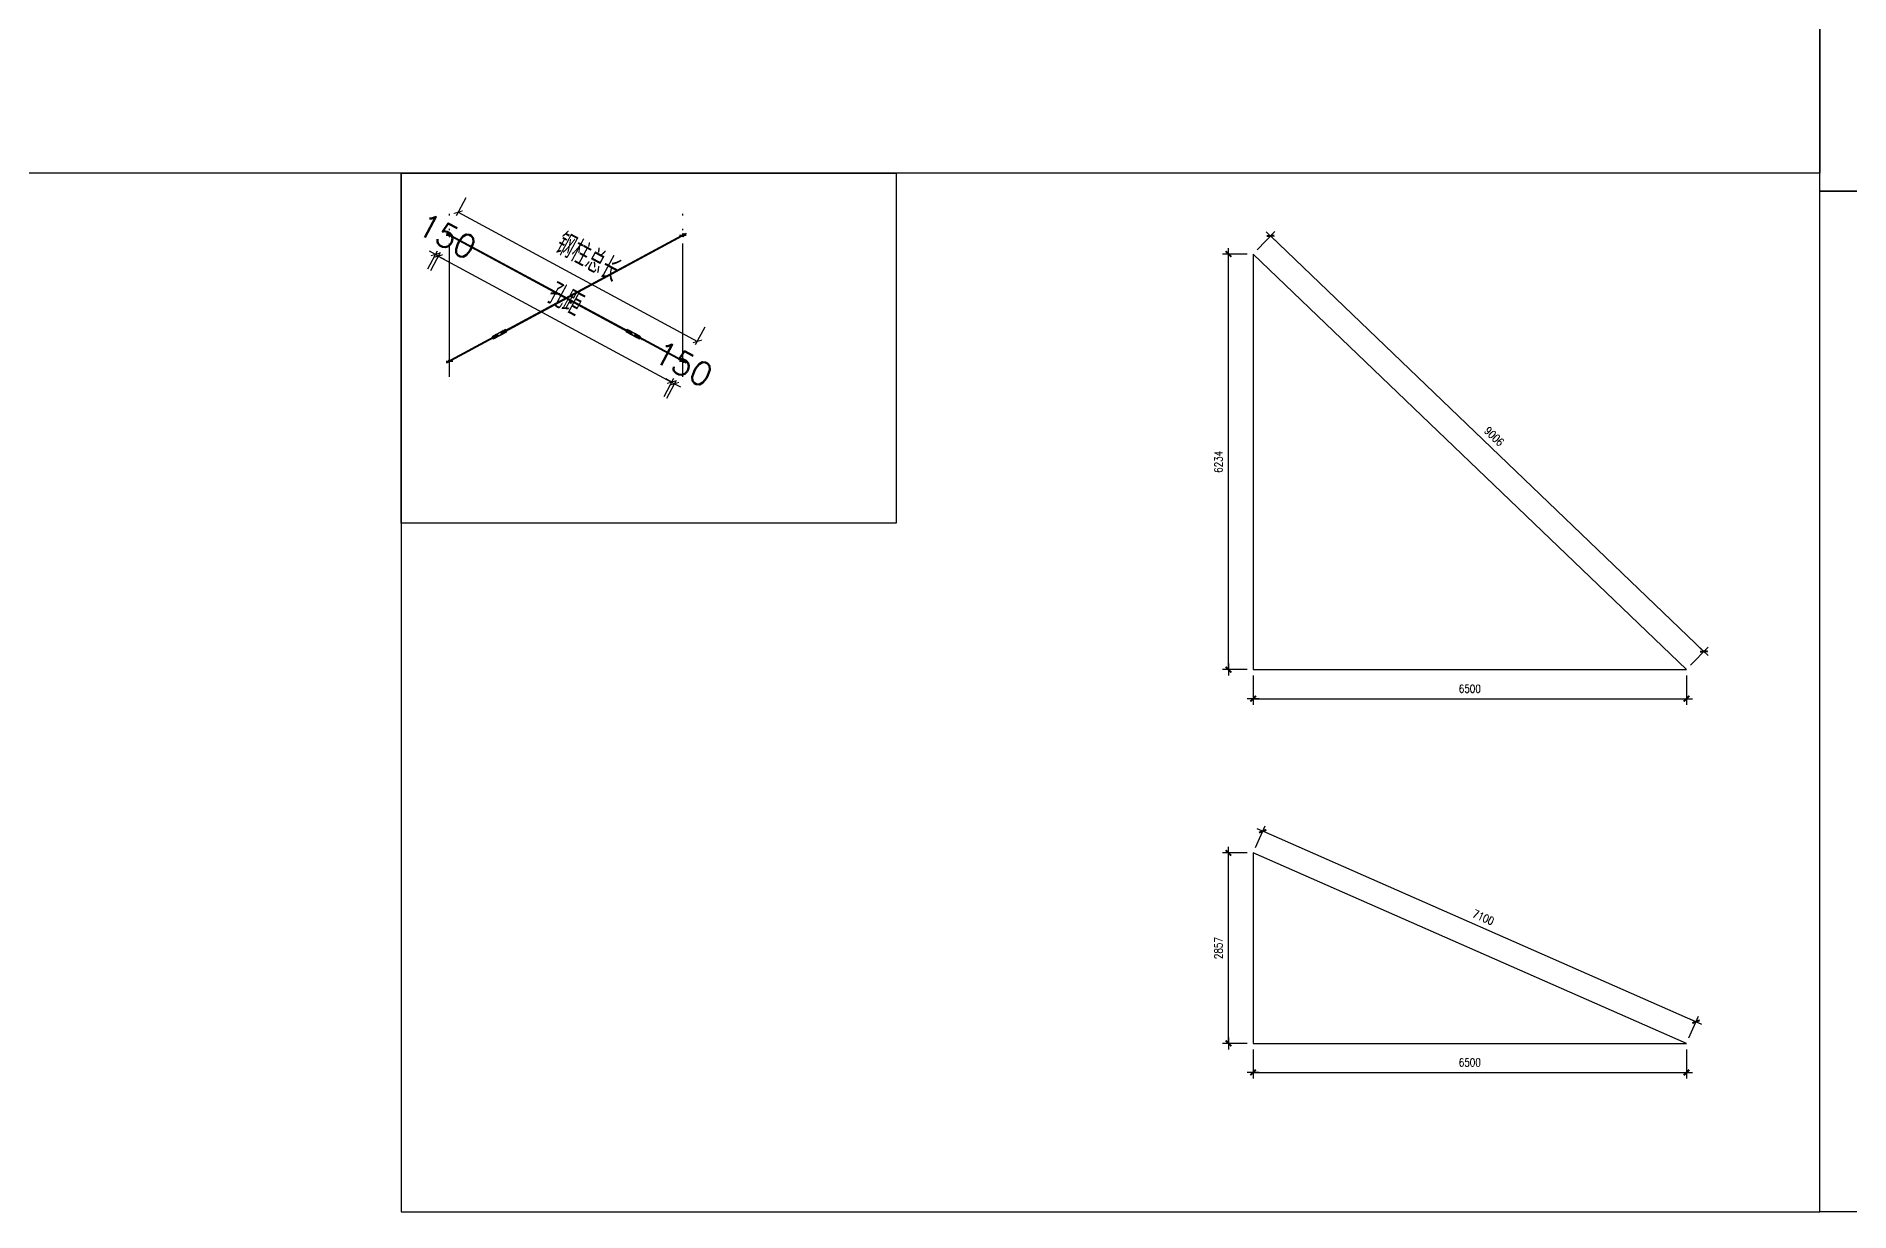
# Model space of a CAD drawing. Header units: millimetres. Extents: x 2287919 to 2522484, y -1845182 to -1736911.
# Drawn here: x 2313087 to 2340289, y -1845182 to -1827551 of the extents above; entities that cross this region are included whole.
import ezdxf

# ---------------------------------------------------------------- set-up
doc = ezdxf.new("R2010")
doc.units = ezdxf.units.MM
doc.header["$LTSCALE"] = 1000
doc.header["$PDMODE"] = 34
doc.linetypes.add('DOTE', pattern=[2.42, 2, -0.2, 0.02, -0.2])
doc.layers.add('DOTE', color=1, linetype='DOTE')
doc.styles.add('DIM_FONT', font='simplex.shx', dxfattribs={"width": 0.8, "bigfont": 'hztxt.shx'})
doc.styles.get("Standard").update_dxf_attribs({"font": 'txt', "bigfont": 'gbcbig.shx'})
doc.dimstyles.get("Standard").update_dxf_attribs({"dimscale": 100, "dimtxt": 3.5, "dimasz": 1, "dimexe": 2.5, "dimexo": 3, "dimgap": 1.5, "dimtad": 1, "dimdec": 0, "dimzin": 0, "dimdsep": 46, "dimtxsty": 'Standard', "dimblk": 'ARCHTICK', "dimcen": 0.09, "dimadec": 0, "dimazin": 0, "dimtfac": 1, "dimtdec": 0, "dimtix": 1, "dimtmove": 2, "dimatfit": 3, "dimldrblk": 'ARCHTICK', "dimfxl": 1, "dimtolj": 1, "dimtzin": 0, "dimarcsym": 0})
doc.dimstyles.new('WGH(1)', dxfattribs={"dimscale": 1.2, "dimtxt": 100, "dimasz": 0.5, "dimexe": 75, "dimexo": 75, "dimgap": 75, "dimtad": 1, "dimdec": 0, "dimzin": 0, "dimdsep": 46, "dimtxsty": 'DIM_FONT', "dimblk1": '_DIMX', "dimblk2": '_DIMX', "dimsah": 1, "dimcen": 0.09, "dimclrd": 3, "dimclre": 3, "dimclrt": 7, "dimadec": 0, "dimazin": 0, "dimtfac": 1, "dimtdec": 0, "dimtix": 1, "dimtmove": 2, "dimatfit": 3, "dimldrblk": '_DIMX', "dimfxl": 1, "dimtolj": 1, "dimtzin": 0, "dimarcsym": 0})

# ---------------------------------------------------------------- blocks, each defined once
blk = doc.blocks.new('_DIMX')
blk.add_line((-150, 0), (150, 0))
at = {"const_width": 50}
blk.add_lwpolyline([(-70, -70), (70, 70)], dxfattribs=at)
blk = doc.blocks.new('*D1642')
at = {"color": 3, "lineweight": -2}
for p, q in [((2331402, -1830752), (2331664, -1830480)), ((2338101, -1836778), (2331602, -1830545)), ((2337902, -1836986), (2338164, -1836714))]:
    blk.add_line(p, q, dxfattribs=at)
at = {"layer": 'Defpoints', "color": 0}
for p in [(2331601, -1830545), (2331340, -1830817), (2337840, -1837051)]:
    blk.add_point(p, dxfattribs=at)
at = {"color": 3, "lineweight": -2, "xscale": 0.6, "yscale": 0.6, "zscale": 0.6}
for p, rotation in [((2331601, -1830545), 136.1966751359572), ((2338101, -1836779), 316.1966751359572)]:
    blk.add_blockref('_DIMX', p, dxfattribs=dict(at, rotation=rotation))
at = {"color": 7, "insert": (2334955, -1833553), "char_height": 120, "attachment_point": 5, "rotation": 316.1967, "style": 'DIM_FONT'}
blk.add_mtext('\\A1;9006', dxfattribs=at)
blk = doc.blocks.new('*D1643')
at = {"color": 3, "lineweight": -2}
for p, q in [((2331250, -1830817), (2330880, -1830817)), ((2330970, -1837050.4), (2330970, -1830817.6)), ((2331250, -1837051), (2330880, -1837051))]:
    blk.add_line(p, q, dxfattribs=at)
at = {"layer": 'Defpoints', "color": 0}
for p in [(2330970, -1830817), (2331340, -1830817), (2331340, -1837051)]:
    blk.add_point(p, dxfattribs=at)
at = {"color": 3, "lineweight": -2, "xscale": 0.6, "yscale": 0.6, "zscale": 0.6}
for p, rotation in [((2330970, -1830817), 90), ((2330970, -1837051), 270)]:
    blk.add_blockref('_DIMX', p, dxfattribs=dict(at, rotation=rotation))
at = {"color": 7, "insert": (2330820, -1833934), "char_height": 120, "attachment_point": 5, "rotation": 90, "style": 'DIM_FONT'}
blk.add_mtext('\\A1;6234', dxfattribs=at)
blk = doc.blocks.new('*D1644')
at = {"color": 3, "lineweight": -2}
for p, q in [((2331340, -1837141), (2331340, -1837577)), ((2337840, -1837141), (2337840, -1837577)), ((2331340.6, -1837487), (2337839.4, -1837487))]:
    blk.add_line(p, q, dxfattribs=at)
at = {"layer": 'Defpoints', "color": 0}
for p in [(2331340, -1837051), (2337840, -1837051), (2337840, -1837487)]:
    blk.add_point(p, dxfattribs=at)
at = {"color": 3, "lineweight": -2, "xscale": 0.6, "yscale": 0.6, "zscale": 0.6, "rotation": 180}
blk.add_blockref('_DIMX', (2331340, -1837487), dxfattribs=at)
at = {"color": 3, "lineweight": -2, "xscale": 0.6, "yscale": 0.6, "zscale": 0.6}
blk.add_blockref('_DIMX', (2337840, -1837487), dxfattribs=at)
at = {"color": 7, "insert": (2334590, -1837337), "char_height": 120, "attachment_point": 5, "style": 'DIM_FONT'}
blk.add_mtext('\\A1;6500', dxfattribs=at)
blk = doc.blocks.new('*D1645')
at = {"color": 3, "lineweight": -2}
for p, q in [((2331376, -1839718), (2331519, -1839393)), ((2337982, -1842332), (2331483, -1839476)), ((2337876, -1842575), (2338019, -1842250))]:
    blk.add_line(p, q, dxfattribs=at)
at = {"layer": 'Defpoints', "color": 0}
for p in [(2331483, -1839475), (2331340, -1839800), (2337840, -1842657)]:
    blk.add_point(p, dxfattribs=at)
at = {"color": 3, "lineweight": -2, "xscale": 0.6, "yscale": 0.6, "zscale": 0.6}
for p, rotation in [((2331483, -1839475), 156.2726642743458), ((2337983, -1842332), 336.2726642743459)]:
    blk.add_blockref('_DIMX', p, dxfattribs=dict(at, rotation=rotation))
at = {"color": 7, "insert": (2334793, -1840767), "char_height": 120, "attachment_point": 5, "rotation": 336.2727, "style": 'DIM_FONT'}
blk.add_mtext('\\A1;7100', dxfattribs=at)
blk = doc.blocks.new('*D1646')
at = {"color": 3, "lineweight": -2}
for p, q in [((2331250, -1839800), (2330880, -1839800)), ((2330970, -1842656.4), (2330970, -1839800.6)), ((2331250, -1842657), (2330880, -1842657))]:
    blk.add_line(p, q, dxfattribs=at)
at = {"layer": 'Defpoints', "color": 0}
for p in [(2330970, -1839800), (2331340, -1839800), (2331340, -1842657)]:
    blk.add_point(p, dxfattribs=at)
at = {"color": 3, "lineweight": -2, "xscale": 0.6, "yscale": 0.6, "zscale": 0.6}
for p, rotation in [((2330970, -1839800), 90), ((2330970, -1842657), 270)]:
    blk.add_blockref('_DIMX', p, dxfattribs=dict(at, rotation=rotation))
at = {"color": 7, "insert": (2330820, -1841228.5), "char_height": 120, "attachment_point": 5, "rotation": 90, "style": 'DIM_FONT'}
blk.add_mtext('\\A1;2857', dxfattribs=at)
blk = doc.blocks.new('*D1647')
at = {"color": 3, "lineweight": -2}
for p, q in [((2331340, -1842747), (2331340, -1843183)), ((2337840, -1842747), (2337840, -1843183)), ((2331340.6, -1843093), (2337839.4, -1843093))]:
    blk.add_line(p, q, dxfattribs=at)
at = {"layer": 'Defpoints', "color": 0}
for p in [(2331340, -1842657), (2337840, -1842657), (2337840, -1843093)]:
    blk.add_point(p, dxfattribs=at)
at = {"color": 3, "lineweight": -2, "xscale": 0.6, "yscale": 0.6, "zscale": 0.6, "rotation": 180}
blk.add_blockref('_DIMX', (2331340, -1843093), dxfattribs=at)
at = {"color": 3, "lineweight": -2, "xscale": 0.6, "yscale": 0.6, "zscale": 0.6}
blk.add_blockref('_DIMX', (2337840, -1843093), dxfattribs=at)
at = {"color": 7, "insert": (2334590, -1842943), "char_height": 120, "attachment_point": 5, "style": 'DIM_FONT'}
blk.add_mtext('\\A1;6500', dxfattribs=at)
blk = doc.blocks.new('_ArchTick')
at = {"color": 0, "linetype": 'ByBlock', "const_width": 0.15}
blk.add_lwpolyline([(-0.5, -0.5), (0.5, 0.5)], dxfattribs=at)
blk = doc.blocks.new('*D1814')
at = {"color": 0, "lineweight": -2}
for p, q in [((2319390, -1830239), (2319535, -1829970)), ((2319416, -1830190), (2323004, -1832128)), ((2322978, -1832176), (2323123, -1831908))]:
    blk.add_line(p, q, dxfattribs=at)
at = {"layer": 'Defpoints', "color": 0}
for p in [(2319247, -1830503), (2323004, -1832128), (2322835, -1832440)]:
    blk.add_point(p, dxfattribs=at)
at = {"color": 0, "lineweight": -2, "xscale": 100, "yscale": 100, "zscale": 100}
for p, rotation in [((2319416, -1830190), 151.6309537066629), ((2323004, -1832128), 331.6309537066629)]:
    blk.add_blockref('_ArchTick', p, dxfattribs=dict(at, rotation=rotation))
at = {"color": 0, "insert": (2321369, -1830865), "char_height": 350, "attachment_point": 5, "rotation": 331.631}
blk.add_mtext('\\A1;钢柱总长', dxfattribs=at)
blk = doc.blocks.new('*D1815')
at = {"color": 0, "lineweight": -2}
for p, q in [((2319146, -1830796), (2318999, -1831068)), ((2319118, -1830848), (2322618, -1832738)), ((2322646, -1832686), (2322499, -1832958))]:
    blk.add_line(p, q, dxfattribs=at)
at = {"layer": 'Defpoints', "color": 0}
for p in [(2319288, -1830532), (2322788, -1832422), (2322618, -1832738)]:
    blk.add_point(p, dxfattribs=at)
at = {"color": 0, "lineweight": -2, "xscale": 100, "yscale": 100, "zscale": 100}
for p, rotation in [((2319118, -1830848), 151.6309537067214), ((2322618, -1832738), 331.6309537067214)]:
    blk.add_blockref('_ArchTick', p, dxfattribs=dict(at, rotation=rotation))
at = {"color": 0, "insert": (2321028, -1831497), "char_height": 350, "attachment_point": 5, "rotation": 331.631}
blk.add_mtext('\\A1;孔距', dxfattribs=at)
blk = doc.blocks.new('*D1816')
at = {"color": 0, "lineweight": -2}
for p, q in [((2319102, -1830772), (2318955, -1831043)), ((2319074, -1830823), (2318986, -1830776)), ((2319146, -1830796), (2318999, -1831067)), ((2319118, -1830847), (2319074, -1830823)), ((2319118, -1830847), (2319206, -1830895))]:
    blk.add_line(p, q, dxfattribs=at)
at = {"layer": 'Defpoints', "color": 0}
for p in [(2319244, -1830508), (2319288, -1830532), (2319074, -1830823)]:
    blk.add_point(p, dxfattribs=at)
at = {"color": 0, "lineweight": -2, "xscale": 100, "yscale": 100, "zscale": 100}
for p, rotation in [((2319074, -1830823), 331.6309537067308), ((2319118, -1830847), 151.6309537067308)]:
    blk.add_blockref('_ArchTick', p, dxfattribs=dict(at, rotation=rotation))
at = {"color": 0, "insert": (2319250, -1830549), "char_height": 350, "attachment_point": 5, "rotation": 331.631}
blk.add_mtext('\\A1;150', dxfattribs=at)
blk = doc.blocks.new('*D1817')
at = {"color": 0, "lineweight": -2}
for p, q in [((2322643, -1832692), (2322499, -1832958)), ((2322618, -1832738), (2322530, -1832690)), ((2322687, -1832715), (2322543, -1832982)), ((2322618, -1832738), (2322662, -1832762)), ((2322662, -1832762), (2322750, -1832809))]:
    blk.add_line(p, q, dxfattribs=at)
at = {"layer": 'Defpoints', "color": 0}
for p in [(2322785, -1832428), (2322829, -1832451), (2322662, -1832762)]:
    blk.add_point(p, dxfattribs=at)
at = {"color": 0, "lineweight": -2, "xscale": 100, "yscale": 100, "zscale": 100}
for p, rotation in [((2322618, -1832738), 331.6309537067308), ((2322662, -1832762), 151.6309537067308)]:
    blk.add_blockref('_ArchTick', p, dxfattribs=dict(at, rotation=rotation))
at = {"color": 0, "insert": (2322794, -1832464), "char_height": 350, "attachment_point": 5, "rotation": 331.631}
blk.add_mtext('\\A1;150', dxfattribs=at)

msp = doc.modelspace()

# ---------------------------------------------------------------- hatches: boundary and pattern name
h = msp.add_hatch()
h.set_pattern_fill('ACAD_ISO04W100', color=256, scale=2.5, style=0)
h.set_pattern_definition([(0, (1931986.6926, -1874539.0718), (0, 1.875), [9, -1.125, 0.1875, -1.125])])
h.paths.add_polyline_path([(2322788.2, -1832415), (2322769.2, -1832404.7), (2322766.2, -1832410.2), (2322788.2, -1832422.1)])
h.paths.add_polyline_path([(2322766.2, -1832410.2), (2322763.2, -1832415.7), (2322775.1, -1832422.1), (2322788.2, -1832422.1)])
h.paths.add_polyline_path([(2322788.2, -1832422.1), (2322775.1, -1832422.1), (2322785.2, -1832427.6)])
h.paths.add_polyline_path([(2322805.8, -1832431.6, -0.0796236), (2322802, -1832436.6), (2322829.2, -1832451.3), (2322832.2, -1832445.8)])
h.paths.add_polyline_path([(2322807.9, -1832425.6, -0.0796236), (2322805.8, -1832431.6), (2322832.2, -1832445.8), (2322835.2, -1832440.3)])
h.paths.add_polyline_path([(2322788.2, -1832422.1), (2322785.2, -1832427.6), (2322788.2, -1832429.2)])
h.paths.add_polyline_path([(2322832.2, -1830508.3), (2322829.2, -1830502.8), (2322802, -1830517.5, -0.0796236), (2322805.8, -1830522.6)])
h.paths.add_polyline_path([(2322835.2, -1830513.8), (2322832.2, -1830508.3), (2322805.8, -1830522.6, -0.0796236), (2322807.9, -1830528.5)])
h.paths.add_polyline_path([(2322788.2, -1830532.1), (2322775.1, -1830532.1), (2322763.2, -1830538.4), (2322766.2, -1830543.9)])
h.paths.add_polyline_path([(2322788.2, -1830532.1), (2322766.2, -1830543.9), (2322769.2, -1830549.4), (2322788.2, -1830539.2)])
h.paths.add_polyline_path([(2322785.2, -1830526.6), (2322775.1, -1830532.1), (2322788.2, -1830532.1)])
h.paths.add_polyline_path([(2322788.2, -1830525), (2322785.2, -1830526.6), (2322788.2, -1830532.1)])
h.paths.add_polyline_path([(2319247.2, -1830502.8), (2319244.2, -1830508.3), (2319270.6, -1830522.6, -0.0796236), (2319274.5, -1830517.5)])
h.paths.add_polyline_path([(2319244.2, -1830508.3), (2319241.3, -1830513.8), (2319268.5, -1830528.5, -0.0796236), (2319270.6, -1830522.6)])
h.paths.add_polyline_path([(2319301.4, -1830532.1), (2319288.2, -1830532.1), (2319310.2, -1830543.9), (2319313.2, -1830538.4)])
h.paths.add_polyline_path([(2319288.2, -1830532.1), (2319288.2, -1830539.2), (2319307.2, -1830549.4), (2319310.2, -1830543.9)])
h.paths.add_polyline_path([(2319291.2, -1830526.6), (2319288.2, -1830532.1), (2319301.4, -1830532.1)])
h.paths.add_polyline_path([(2319291.2, -1830526.6), (2319288.2, -1830525), (2319288.2, -1830532.1)])
h.paths.add_polyline_path([(2319310.2, -1832410.2), (2319307.2, -1832404.7), (2319288.2, -1832415), (2319288.2, -1832422.1)])
h.paths.add_polyline_path([(2319313.2, -1832415.7), (2319310.2, -1832410.2), (2319288.2, -1832422.1), (2319301.4, -1832422.1)])
h.paths.add_polyline_path([(2319301.4, -1832422.1), (2319288.2, -1832422.1), (2319291.2, -1832427.6)])
h.paths.add_polyline_path([(2319288.2, -1832422.1), (2319288.2, -1832429.2), (2319291.2, -1832427.6)])
h.paths.add_polyline_path([(2319268.5, -1832425.6), (2319241.3, -1832440.3), (2319244.2, -1832445.8), (2319270.6, -1832431.6, -0.0796236)])
h.paths.add_polyline_path([(2319270.6, -1832431.6), (2319244.2, -1832445.8), (2319247.2, -1832451.3), (2319274.5, -1832436.6, -0.0796236)])
h = msp.add_hatch()
h.set_pattern_fill('ANSI31', color=256, scale=2.5, style=0)
h.set_pattern_definition([(45, (1931986.6926, -1874539.0718), (-2.806330038, 2.806330038), [])])
h.paths.add_polyline_path([(2320116.3, -1831956.4, -0.3027756), (2320134.2, -1831958.1), (2320138.9, -1831955.6, 0.3292444), (2320113.9, -1831952), (2319991.3, -1832018.2), (2320001.8, -1832018.2)])
h.paths.add_polyline_path([(2320001.8, -1832018.2), (2319991.3, -1832018.2), (2319937.9, -1832047.1, 0.3292431), (2319927.2, -1832069.9), (2319931.8, -1832067.4, -0.3027756), (2319940.3, -1832051.5)])
h.paths.add_polyline_path([(2320080.7, -1832018.2), (2320070.2, -1832018.2), (2319955.7, -1832080.1, -0.3027756), (2319937.8, -1832078.4), (2319933.1, -1832080.9, 0.3292444), (2319958.1, -1832084.5)])
h.paths.add_polyline_path([(2319931.8, -1832067.4), (2319927.2, -1832069.9, 0.0747719), (2319929.3, -1832075.9), (2319933.7, -1832073.5, -0.0990195)])
h.paths.add_polyline_path([(2319933.7, -1832073.5), (2319929.3, -1832075.9, 0.0747719), (2319933.1, -1832080.9), (2319937.8, -1832078.4, -0.0990195)])
h.paths.add_polyline_path([(2320014, -1832030.1), (2320011, -1832024.6), (2319931.8, -1832067.4, 0.0990195), (2319933.7, -1832073.5)])
h.paths.add_polyline_path([(2320017, -1832035.6), (2320014, -1832030.1), (2319933.7, -1832073.5, 0.0990195), (2319937.8, -1832078.4)], flags=17)
h.paths.add_polyline_path([(2319929.3, -1832075.9, -0.0747719), (2319927.2, -1832069.9), (2319879.1, -1832095.9), (2319882, -1832101.4)])
h.paths.add_polyline_path([(2319933.1, -1832080.9, -0.0747719), (2319929.3, -1832075.9), (2319882, -1832101.4), (2319885, -1832106.9)])
h.paths.add_polyline_path([(2320138.3, -1831963, 0.0990195), (2320134.2, -1831958.1), (2320055, -1832000.9), (2320058, -1832006.4)], flags=17)
h.paths.add_polyline_path([(2320140.2, -1831969.1, 0.0990195), (2320138.3, -1831963), (2320058, -1832006.4), (2320061, -1832011.9)])
h.paths.add_polyline_path([(2320190, -1831935.1), (2320187, -1831929.6), (2320138.9, -1831955.6, -0.0747719), (2320142.7, -1831960.6)])
h.paths.add_polyline_path([(2320193, -1831940.6), (2320190, -1831935.1), (2320142.7, -1831960.6, -0.0747719), (2320144.8, -1831966.6)])
h.paths.add_polyline_path([(2320138.9, -1831955.6), (2320134.2, -1831958.1, -0.0990195), (2320138.3, -1831963), (2320142.7, -1831960.6, 0.0747719)])
h.paths.add_polyline_path([(2320142.7, -1831960.6), (2320138.3, -1831963, -0.0990195), (2320140.2, -1831969.1), (2320144.8, -1831966.6, 0.0747719)])
h = msp.add_hatch()
h.set_pattern_fill('ANSI31', color=256, scale=2.5, style=0)
h.set_pattern_definition([(135, (2710089.7402, -1874539.0718), (2.806330038, 2.806330038), [])])
h.paths.add_polyline_path([(2321960.2, -1831956.4, 0.3027756), (2321942.2, -1831958.1), (2321937.5, -1831955.6, -0.3292444), (2321962.5, -1831952), (2322085.1, -1832018.2), (2322074.6, -1832018.2)])
h.paths.add_polyline_path([(2322074.6, -1832018.2), (2322085.1, -1832018.2), (2322138.5, -1832047.1, -0.3292431), (2322149.3, -1832069.9), (2322144.6, -1832067.4, 0.3027756), (2322136.1, -1832051.5)])
h.paths.add_polyline_path([(2321995.7, -1832018.2), (2322006.2, -1832018.2), (2322120.7, -1832080.1, 0.3027756), (2322138.6, -1832078.4), (2322143.3, -1832080.9, -0.3292444), (2322118.3, -1832084.5)])
h.paths.add_polyline_path([(2322144.6, -1832067.4), (2322149.3, -1832069.9, -0.0747719), (2322147.1, -1832075.9), (2322142.7, -1832073.5, 0.0990195)])
h.paths.add_polyline_path([(2322142.7, -1832073.5), (2322147.1, -1832075.9, -0.0747719), (2322143.3, -1832080.9), (2322138.6, -1832078.4, 0.0990195)])
h.paths.add_polyline_path([(2322062.4, -1832030.1), (2322065.4, -1832024.6), (2322144.6, -1832067.4, -0.0990195), (2322142.7, -1832073.5)])
h.paths.add_polyline_path([(2322059.5, -1832035.6), (2322062.4, -1832030.1), (2322142.7, -1832073.5, -0.0990195), (2322138.6, -1832078.4)], flags=17)
h.paths.add_polyline_path([(2322147.1, -1832075.9, 0.0747719), (2322149.3, -1832069.9), (2322197.4, -1832095.9), (2322194.4, -1832101.4)])
h.paths.add_polyline_path([(2322143.3, -1832080.9, 0.0747719), (2322147.1, -1832075.9), (2322194.4, -1832101.4), (2322191.4, -1832106.9)])
h.paths.add_polyline_path([(2321938.1, -1831963, -0.0990195), (2321942.2, -1831958.1), (2322021.4, -1832000.9), (2322018.4, -1832006.4)], flags=17)
h.paths.add_polyline_path([(2321936.3, -1831969.1, -0.0990195), (2321938.1, -1831963), (2322018.4, -1832006.4), (2322015.5, -1832011.9)])
h.paths.add_polyline_path([(2321886.4, -1831935.1), (2321889.4, -1831929.6), (2321937.5, -1831955.6, 0.0747719), (2321933.7, -1831960.6)])
h.paths.add_polyline_path([(2321883.5, -1831940.6), (2321886.4, -1831935.1), (2321933.7, -1831960.6, 0.0747719), (2321931.6, -1831966.6)])
h.paths.add_polyline_path([(2321937.5, -1831955.6), (2321942.2, -1831958.1, 0.0990195), (2321938.1, -1831963), (2321933.7, -1831960.6, -0.0747719)])
h.paths.add_polyline_path([(2321933.7, -1831960.6), (2321938.1, -1831963, 0.0990195), (2321936.3, -1831969.1), (2321931.6, -1831966.6, -0.0747719)])

# ---------------------------------------------------------------- linework, layer by layer
at = {"color": 6}
for p, q in [((2319238.2, -1830532.1), (2319338.2, -1830532.1)), ((2322738.2, -1830532.1), (2322838.2, -1830532.1)), ((2319238.2, -1832422.1), (2319338.2, -1832422.1)), ((2322738.2, -1832422.1), (2322838.2, -1832422.1))]:
    msp.add_line(p, q, dxfattribs=at)
for p, q in [((2319241.3, -1830513.8), (2319247.2, -1830502.8)), ((2319241.3, -1830513.8), (2322015.5, -1832011.9)), ((2319247.2, -1830502.8), (2322021.4, -1832000.9)), ((2319288.2, -1830507.1), (2319283.2, -1830507.1)), ((2319283.2, -1830507.1), (2319283.2, -1830557.1)), ((2319283.2, -1830557.1), (2319288.2, -1830557.1)), ((2319285.2, -1830537.6), (2319291.2, -1830526.6)), ((2319288.2, -1830532.1), (2319288.2, -1830507.1)), ((2319288.2, -1830557.1), (2319288.2, -1830532.1)), ((2319307.2, -1830549.4), (2319313.2, -1830538.4)), ((2320055, -1832000.9), (2322829.2, -1830502.8)), ((2320061, -1832011.9), (2322835.2, -1830513.8)), ((2322763.2, -1830538.4), (2322769.2, -1830549.4)), ((2322785.2, -1830526.6), (2322791.2, -1830537.6)), ((2322788.2, -1830532.1), (2322788.2, -1830507.1)), ((2322788.2, -1830507.1), (2322793.2, -1830507.1)), ((2322788.2, -1830557.1), (2322788.2, -1830532.1)), ((2322793.2, -1830557.1), (2322788.2, -1830557.1)), ((2322793.2, -1830507.1), (2322793.2, -1830557.1)), ((2322829.2, -1830502.8), (2322835.2, -1830513.8)), ((2331340, -1830817), (2331340, -1837051)), ((2337840, -1837051), (2331340, -1830817)), ((2319937.9, -1832047.1), (2320113.9, -1831952)), ((2319940.3, -1832051.5), (2320116.3, -1831956.4)), ((2319955.7, -1832080.1), (2320131.7, -1831985)), ((2319958.1, -1832084.5), (2320134.1, -1831989.4)), ((2320055, -1832000.9), (2320061, -1832011.9)), ((2320187, -1831929.6), (2320193, -1831940.6)), ((2321889.4, -1831929.6), (2321883.5, -1831940.6)), ((2322118.3, -1832084.5), (2321942.3, -1831989.4)), ((2322120.7, -1832080.1), (2321944.7, -1831985)), ((2322136.1, -1832051.5), (2321960.2, -1831956.4)), ((2322138.5, -1832047.1), (2321962.5, -1831952)), ((2322021.4, -1832000.9), (2322015.5, -1832011.9)), ((2319241.3, -1832440.3), (2320011, -1832024.6)), ((2319247.2, -1832451.3), (2320017, -1832035.6)), ((2319879.1, -1832095.9), (2319885, -1832106.9)), ((2320011, -1832024.6), (2320017, -1832035.6)), ((2322065.4, -1832024.6), (2322059.5, -1832035.6)), ((2322059.5, -1832035.6), (2322829.2, -1832451.3)), ((2322065.4, -1832024.6), (2322835.2, -1832440.3)), ((2322197.4, -1832095.9), (2322191.4, -1832106.9)), ((2319241.3, -1832440.3), (2319247.2, -1832451.3)), ((2319288.2, -1832397.1), (2319283.2, -1832397.1)), ((2319283.2, -1832397.1), (2319283.2, -1832447.1)), ((2319283.2, -1832447.1), (2319288.2, -1832447.1)), ((2319285.2, -1832416.6), (2319291.2, -1832427.6)), ((2319288.2, -1832422.1), (2319288.2, -1832397.1)), ((2319288.2, -1832447.1), (2319288.2, -1832422.1)), ((2319307.2, -1832404.7), (2319313.2, -1832415.7)), ((2322763.2, -1832415.7), (2322769.2, -1832404.7)), ((2322785.2, -1832427.6), (2322791.2, -1832416.6)), ((2322788.2, -1832422.1), (2322788.2, -1832397.1)), ((2322788.2, -1832397.1), (2322793.2, -1832397.1)), ((2322788.2, -1832447.1), (2322788.2, -1832422.1)), ((2322793.2, -1832447.1), (2322788.2, -1832447.1)), ((2322793.2, -1832397.1), (2322793.2, -1832447.1)), ((2322829.2, -1832451.3), (2322835.2, -1832440.3)), ((2331340, -1837051), (2337840, -1837051)), ((2331340, -1839800), (2331340, -1842657)), ((2337840, -1842657), (2331340, -1839800)), ((2331340, -1842657), (2337840, -1842657))]:
    msp.add_line(p, q)
for points in [[(2287919.4, -1814428.7), (2339842.4, -1814428.7), (2339842.4, -1829605.4), (2287919.4, -1829605.4)], [(2339842.4, -1814562.1), (2365560.4, -1814562.1), (2365560.4, -1829872.1), (2339842.4, -1829872.1)], [(2339842.4, -1829605.4), (2318560, -1829605.4), (2318560, -1845182.2), (2339842.4, -1845182.2)], [(2318560, -1829605.4), (2325985, -1829605.4), (2325985, -1834855.4), (2318560, -1834855.4)], [(2339842.4, -1829872.1), (2365560.4, -1829872.1), (2365560.4, -1845182.2), (2339842.4, -1845182.2)]]:
    msp.add_lwpolyline(points, close=True)
for centre, radius, start, end in [((2319288.2, -1830532.1), 20, 90, 270), ((2322788.2, -1830532.1), 20, 270, 90), ((2320124, -1831970.7), 21.3, 298.36867, 118.36945), ((2320124, -1831970.7), 16.2, 298.36905, 118.36905), ((2321952.4, -1831970.7), 21.3, 61.63055, 241.63133), ((2321952.4, -1831970.7), 16.2, 61.63095, 241.63095), ((2319948, -1832065.8), 21.3, 118.36905, 298.36958), ((2319948, -1832065.8), 16.3, 118.36905, 298.36965), ((2322128.4, -1832065.8), 21.3, 241.63042, 61.63095), ((2322128.4, -1832065.8), 16.3, 241.63035, 61.63095), ((2319288.2, -1832422.1), 20, 90, 270), ((2322788.2, -1832422.1), 20, 270, 90)]:
    msp.add_arc(centre, radius, start, end)
at = {"layer": 'DOTE'}
for p, q in [((2319288.2, -1832657.1), (2319288.2, -1830216.4)), ((2322788.2, -1832657.1), (2322788.2, -1830216.4))]:
    msp.add_line(p, q, dxfattribs=at)

# ---------------------------------------------------------------- dimensions: what is measured, and where the dimension line sits
for p1, p2, distance, text, picture, middle in [((2319247.2, -1830502.8), (2322835.2, -1832440.3), 355.2, '钢柱总长', '*D1814', (2321368.9, -1830864.6)), ((2319288.2, -1830532.1), (2319244.2, -1830508.3), 358.1, '150', '*D1816', (2319250.5, -1830549.3)), ((2319288.2, -1830532.1), (2322788.2, -1832422.1), -358.9, '孔距', '*D1815', (2321027.6, -1831496.7)), ((2322785.2, -1832427.6), (2322829.2, -1832451.3), -352.6, '150', '*D1817', (2322794.1, -1832463.7))]:
    dim = msp.add_aligned_dim(p1=p1, p2=p2, distance=distance, text=text, dimstyle='Standard')
    dim.commit()
    dim.dimension.update_dxf_attribs({"geometry": picture, "text_midpoint": middle})
for p1, p2, distance, picture, middle in [((2337840, -1837051), (2331340, -1830817), -377.5, '*D1642', (2334955.1, -1833553.3)), ((2331340, -1837051), (2331340, -1830817), 370, '*D1643', (2330820, -1833934)), ((2331340, -1837051), (2337840, -1837051), -436, '*D1644', (2334590, -1837337)), ((2337840, -1842657), (2331340, -1839800), -354.6, '*D1645', (2334793, -1840766.6)), ((2331340, -1842657), (2331340, -1839800), 370, '*D1646', (2330820, -1841228.5)), ((2331340, -1842657), (2337840, -1842657), -436, '*D1647', (2334590, -1842943))]:
    dim = msp.add_aligned_dim(p1=p1, p2=p2, distance=distance, dimstyle='WGH(1)')
    dim.commit()
    dim.dimension.update_dxf_attribs({"geometry": picture, "text_midpoint": middle})

doc.saveas('drawing.dxf')
